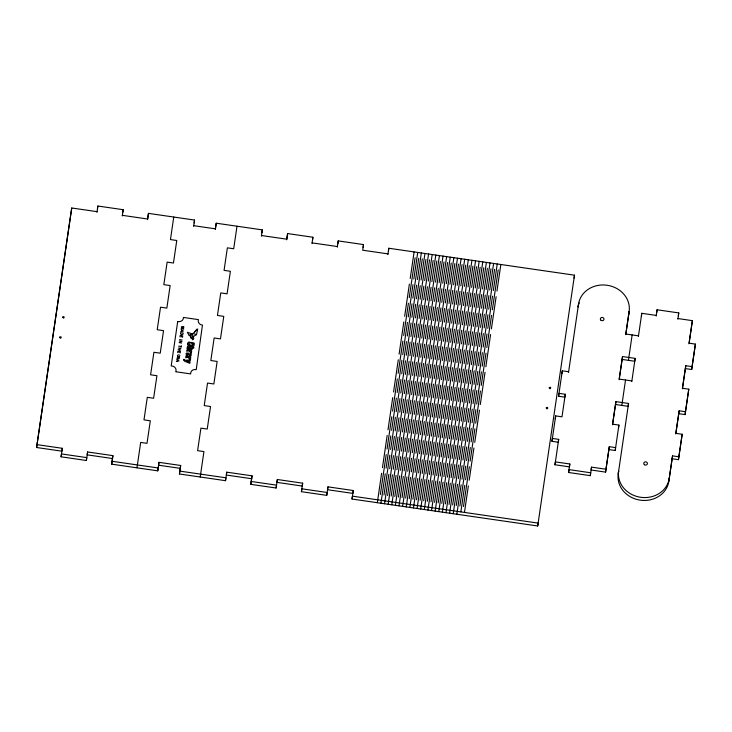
<?xml version="1.0" encoding="UTF-8"?>
<svg xmlns="http://www.w3.org/2000/svg" width="732" height="732" viewBox="0 0 732 732"><rect width="100%" height="100%" fill="white"/><g stroke="black" fill="none" stroke-linecap="round" stroke-linejoin="round"><path stroke-width="1.1" d="M37.003 444.635L62.302 448.304L61.9 451.177L36.6 447.508L37.003 444.635L71.727 207.989L97.027 211.658M71.727 207.989L36.6 447.508M61.076 456.814L61.47 453.941L86.769 457.61L86.376 460.483L61.076 456.814L62.302 448.304M97.457 208.895L97.859 206.021L123.159 209.7L122.756 212.573M112.499 458.516L112.902 455.643L87.602 451.973L87.2 454.847L112.499 458.516L111.676 464.152L157.755 470.841L158.981 462.331L180.667 465.479L179.441 473.988L225.52 480.677L226.746 472.167L252.046 475.837L250.82 484.346L276.129 488.015L277.346 479.506L302.655 483.184L302.252 486.057L276.952 482.379L277.346 479.506M111.676 464.152L112.902 455.643M194.136 222.931L194.538 220.058L148.459 213.369L147.562 219.618M136.975 467.821L140.681 442.412L147.004 443.336L150.316 420.79L143.984 419.875L147.297 397.339L153.619 398.254L156.932 375.717L150.6 374.802L153.912 352.266L160.235 353.181L163.547 330.644L157.215 329.729L160.528 307.193L166.85 308.108L170.153 285.572L163.831 284.647L167.143 262.111L173.466 263.035L176.769 240.489L170.446 239.574L173.758 217.038M157.755 470.841L158.158 467.968L112.069 461.279M158.981 462.331L158.579 465.204L180.264 468.352M179.441 473.988L180.667 465.479M261.91 232.758L262.303 229.885L216.224 223.205L215.327 229.455M200.22 477.008L203.926 451.589L197.603 450.674L200.916 428.138L207.238 429.053L210.542 406.516L204.219 405.601L207.531 383.065L213.854 383.98L217.157 361.443L210.834 360.528L214.147 337.983L220.469 338.907L223.772 316.37L217.45 315.446L220.762 292.91L227.085 293.825L230.388 271.288L224.065 270.373L227.377 247.837L233.7 248.752L237.003 226.215M225.52 480.677L225.923 477.804L179.843 471.115M226.746 472.167L226.353 475.041L251.652 478.71M250.82 484.346L252.046 475.837M312.509 240.105L312.903 237.232L287.603 233.563L286.715 239.812M276.129 488.015L276.522 485.142L251.222 481.473M301.428 491.684L301.822 488.811L327.122 492.49L326.728 495.363L301.428 491.684L302.655 483.184M337.809 243.774L338.202 240.901L363.502 244.57L363.109 247.443M327.954 486.853L327.552 489.726L352.851 493.395L353.254 490.522L327.954 486.853L326.728 495.363M352.028 499.032L352.421 496.159L538.112 523.106L537.709 525.979L352.028 499.032L353.254 490.522M388.408 251.122L388.802 248.249L574.492 275.186L574.089 278.059M377.328 502.701L381.619 473.265M380.942 503.223L385.233 473.787M384.556 503.753L388.848 474.318M388.17 504.275L392.462 474.839M391.785 504.796L396.076 475.361M395.399 505.327L399.69 475.892M399.013 505.849L403.305 476.413M402.627 506.37L406.919 476.935M406.242 506.901L410.533 477.465M409.856 507.422L414.147 477.987M413.47 507.944L417.762 478.508M417.084 508.475L421.376 479.039M420.699 508.996L424.99 479.561M424.313 509.518L428.604 480.082M427.927 510.048L432.219 480.613M431.541 510.57L435.833 481.134M435.156 511.092L439.447 481.656M438.77 511.622L443.061 482.178M442.384 512.144L446.676 482.708M445.998 512.665L450.29 483.23M449.613 513.187L453.904 483.751M453.227 513.718L457.518 484.282M456.841 514.239L461.133 484.804M551.965 441.314L552.358 438.441L558.69 439.356L558.287 442.229L551.965 441.314L555.67 415.895L561.993 416.819L565.305 394.283L558.973 393.358L558.58 396.232L564.903 397.156L565.305 394.283M555.268 418.777L555.67 415.895M561.883 373.695L562.286 370.822L568.608 371.746M554.984 464.765L555.378 461.892L569.835 463.987L569.441 466.86L554.984 464.765L558.69 439.356M625.759 334.634L629.136 311.475A25.565 22.774 7.9 0 0 607.139 285.26A25.565 22.774 7.9 0 0 578.536 304.128L578.134 307.001A25.565 22.774 7.9 0 1 578.39 305.592M568.608 472.497L569.011 469.624L590.697 472.771L590.294 475.644L568.608 472.497L569.835 463.987M605.584 472.113L605.977 469.23L591.52 467.135L591.127 470.008L605.584 472.113L609.289 446.694L615.612 447.618L615.209 450.491L608.887 449.567M615.502 404.494L615.905 401.621L628.55 403.46L628.157 406.333L615.502 404.494L612.528 424.78M622.118 359.421L622.52 356.548L635.166 358.387L634.772 361.26L622.118 359.421L619.144 379.707M618.522 427.955L618.915 425.082L612.592 424.157L615.905 401.621M621.825 405.418L625.531 380M628.44 360.336L632.146 334.927M672.141 458.754L668.828 481.29A25.565 22.774 7.9 0 1 640.226 500.157A25.565 22.774 7.9 0 1 618.229 473.943L618.632 471.069A25.565 22.774 7.9 0 0 640.619 497.275A25.565 22.774 7.9 0 0 669.231 478.417L672.534 455.871L678.866 456.795L678.463 459.669L672.141 458.754L672.534 455.871M641.388 316.178L641.781 313.305L656.238 315.41M656.668 312.646L657.071 309.773L678.756 312.921L678.354 315.794M668.828 481.29L669.231 478.417M678.756 413.672L679.15 410.798L685.481 411.713L685.079 414.596L678.756 413.672L675.773 433.957M685.372 368.599L685.765 365.726L692.097 366.641L691.694 369.514L685.372 368.599L682.389 388.884M677.923 318.548L692.381 320.653L689.004 343.811M679.15 410.798L675.846 433.335L682.169 434.259L678.463 459.669M685.765 365.726L682.462 388.262L688.785 389.177L685.079 414.596M692.381 320.653L689.077 343.189L695.4 344.104L691.694 369.514M96.963 212.28L97.859 206.021M86.376 460.483L87.602 451.973M122.262 215.949L123.159 209.7M148.459 213.369L147.626 219.005L122.326 215.327M193.641 226.307L194.538 220.058M177.684 352.595L177.894 351.131L180.429 351.497L180.209 352.97M179.981 336.949L180.191 335.485L182.725 335.851L182.506 337.315M177.226 361.269L177.409 360.034L176.65 359.641M181.609 331.395L181.792 330.159L181.033 329.766M179.001 352.659L179.203 351.323M181.298 337.013L181.499 335.677M179.523 349.869L179.761 348.267M181.051 347.334L181.298 345.705M196.881 329.885L197.009 329.034L194.602 331.843M216.224 223.205L215.4 228.832L193.715 225.685M261.406 236.143L262.303 229.885M287.603 233.563L286.779 239.19L261.48 235.521M312.015 243.482L312.903 237.232M337.315 247.16L338.202 240.901M363.502 244.57L362.679 250.207L387.978 253.876M387.914 254.498L388.802 248.249M382.452 467.629L387.173 435.439M387.997 429.803L392.727 397.604M393.551 391.968L398.281 359.778M399.105 354.142L403.826 321.943M404.659 316.306L409.38 284.108M410.213 278.48L414.111 251.918M380.356 494.457L386.203 454.609M387.036 448.981L391.757 416.783M392.581 411.146L397.311 378.947M398.135 373.32L402.856 341.121M403.689 335.485L408.41 303.286M409.243 297.659L415.09 257.81M386.066 468.16L390.787 435.961M391.611 430.325L396.341 398.126M397.165 392.498L401.895 360.3M402.719 354.663L407.44 322.464M408.273 316.837L412.994 284.638M413.827 279.002L417.725 252.439M383.971 494.978L389.817 455.139M390.65 449.503L395.372 417.304M396.195 411.668L400.926 379.478M401.749 373.842L406.47 341.643M407.303 336.006L412.025 303.817M412.857 298.18L418.704 258.332M389.68 468.681L394.402 436.482M395.225 430.846L399.956 398.656M400.779 393.02L405.51 360.821M406.333 355.185L411.055 322.995M411.887 317.359L416.609 285.16M417.441 279.523L421.339 252.961M387.585 495.509L393.432 455.661M394.264 450.024L398.986 417.835M399.809 412.198L404.54 380M405.363 374.363L410.085 342.173M410.917 336.537L415.639 304.338M416.471 298.702L422.318 258.863M393.294 469.203L398.016 437.004M398.839 431.377L403.57 399.178M404.393 393.542L409.124 361.343M409.947 355.715L414.669 323.517M415.502 317.88L420.223 285.681M421.056 280.054L424.953 253.492M391.199 496.031L397.046 456.182M397.879 450.555L402.6 418.356M403.423 412.72L408.154 380.521M408.978 374.894L413.708 342.695M414.532 337.059L419.253 304.86M420.086 299.232L425.933 259.384M396.909 469.734L401.63 437.535M402.454 431.898L407.184 399.699M408.008 394.072L412.738 361.873M413.562 356.237L418.283 324.038M419.116 318.402L423.837 286.212M424.67 280.576L428.568 254.013M394.813 496.552L400.66 456.713M401.493 451.077L406.214 418.878M407.038 413.241L411.768 381.052M412.592 375.415L417.322 343.217M418.146 337.58L422.867 305.39M423.7 299.754L429.547 259.906M400.523 470.255L405.244 438.056M406.068 432.42L410.798 400.23M411.622 394.594L416.352 362.395M417.176 356.758L421.897 324.569M422.73 318.932L427.451 286.734M428.284 281.097L432.182 254.535M398.428 497.074L404.274 457.235M405.107 451.598L409.829 419.409M410.652 413.772L415.383 381.573M416.206 375.937L420.937 343.738M421.76 338.111L426.482 305.912M427.314 300.276L433.161 260.436M404.137 470.777L408.859 438.578M409.682 432.951L414.413 400.752M415.236 395.115L419.967 362.916M420.79 357.289L425.512 325.09M426.344 319.454L431.066 287.255M431.898 281.628L435.796 255.065M402.042 497.604L407.889 457.756M408.721 452.129L413.443 419.93M414.266 414.294L418.997 382.095M419.82 376.468L424.551 344.269M425.374 338.632L430.096 306.433M430.928 300.806L436.775 260.958M407.751 471.307L412.473 439.108M413.296 433.472L418.027 401.273M418.85 395.637L423.581 363.447M424.404 357.811L429.126 325.612M429.959 319.976L434.68 287.786M435.513 282.149L439.41 255.587M405.656 498.126L411.503 458.287M412.336 452.651L417.057 420.452M417.88 414.815L422.611 382.626M423.435 376.989L428.165 344.79M428.989 339.154L433.71 306.964M434.543 301.328L440.39 261.48M411.366 471.829L416.087 439.63M416.911 433.994L421.641 401.804M422.465 396.168L427.195 363.969M428.019 358.332L432.74 326.143M433.573 320.506L438.294 288.307M439.127 282.671L443.025 256.108M409.27 498.648L415.117 458.808M415.95 453.172L420.671 420.973M421.495 415.346L426.225 383.147M427.049 377.511L431.779 345.312M432.603 339.685L437.324 307.486M438.157 301.849L444.004 262.01M414.98 472.35L419.701 440.152M420.525 434.524L425.255 402.325M426.079 396.689L430.809 364.49M431.633 358.863L436.354 326.664M437.187 321.028L441.908 288.829M442.741 283.202L446.639 256.639M412.885 499.178L418.731 459.33M419.564 453.703L424.286 421.504M425.109 415.868L429.84 383.669M430.663 378.041L435.394 345.843M436.217 340.206L440.938 308.007M441.771 302.371L447.618 262.532M418.594 472.872L423.316 440.682M424.139 435.046L428.87 402.847M429.693 397.211L434.424 365.021M435.247 359.385L439.969 327.186M440.801 321.549L445.523 289.36M446.355 283.723L450.253 257.161M416.499 499.7L422.346 459.861M423.178 454.224L427.9 422.025M428.723 416.389L433.454 384.199M434.277 378.563L439.008 346.364M439.831 340.728L444.553 308.538M445.385 302.902L451.232 263.053M422.208 473.403L426.93 441.204M427.753 435.567L432.484 403.378M433.307 397.741L438.038 365.543M438.861 359.906L443.583 327.707M444.416 322.08L449.137 289.881M449.97 284.245L453.867 257.682M420.113 500.221L425.96 460.382M426.793 454.746L431.514 422.547M432.338 416.92L437.068 384.721M437.892 379.085L442.622 346.886M443.446 341.258L448.167 309.06M449 303.423L454.847 263.584M425.823 473.924L430.544 441.725M431.377 436.098L436.098 403.899M436.922 398.263L441.652 366.064M442.476 360.437L447.197 328.238M448.03 322.602L452.751 290.403M453.584 284.775L457.482 258.213M423.727 500.752L429.574 460.904M430.407 455.267L435.128 423.078M435.952 417.441L440.682 385.242M441.506 379.606L446.236 347.416M447.06 341.78L451.781 309.581M452.614 303.945L458.461 264.106M429.437 474.446L434.158 442.256M434.991 436.62L439.712 404.421M440.536 398.784L445.266 366.595M446.09 360.958L450.811 328.76M451.644 323.123L456.365 290.933M457.198 285.297L461.096 258.735M427.342 501.274L433.188 461.435M434.021 455.798L438.743 423.599M439.566 417.963L444.297 385.773M445.12 380.137L449.851 347.938M450.674 342.302L455.396 310.112M456.228 304.475L462.075 264.627M433.051 474.977L437.773 442.778M438.605 437.141L443.327 404.942M444.15 399.315L448.881 367.116M449.704 361.48L454.426 329.281M455.258 323.654L459.98 291.455M460.812 285.819L464.71 259.256M430.956 501.795L436.803 461.956M437.635 456.32L442.357 424.121M443.18 418.494L447.911 386.295M448.734 380.658L453.465 348.459M454.288 342.832L459.01 310.633M459.842 304.997L465.689 265.158M436.665 475.498L441.387 443.299M442.22 437.672L446.941 405.473M447.764 399.837L452.495 367.638M453.318 362.001L458.04 329.812M458.873 324.175L463.594 291.977M464.427 286.34L468.324 259.787M434.57 502.326L440.417 462.478M441.25 456.841L445.971 424.652M446.795 419.015L451.525 386.816M452.349 381.18L457.079 348.99M457.903 343.354L462.624 311.155M463.457 305.519L469.303 265.679M440.28 476.02L445.001 443.83M445.834 438.193L450.555 405.995M451.379 400.358L456.109 368.169M456.933 362.532L461.654 330.333M462.487 324.697L467.208 292.507M468.041 286.871L471.939 260.308M438.184 502.847L444.031 463.008M444.864 457.372L449.585 425.173M450.409 419.537L455.139 387.347M455.963 381.711L460.693 349.512M461.517 343.875L466.238 311.676M467.071 306.049L472.918 266.201M443.894 476.55L448.615 444.351M449.448 438.715L454.169 406.516M454.993 400.889L459.723 368.69M460.547 363.054L465.268 330.855M466.101 325.228L470.822 293.029M471.655 287.392L475.553 260.83M441.799 503.369L447.645 463.53M448.478 457.893L453.2 425.695M454.023 420.067L458.754 387.868M459.577 382.232L464.308 350.033M465.131 344.406L469.853 312.207M470.685 306.571L476.532 266.732M447.508 477.072L452.23 444.873M453.062 439.237L457.784 407.047M458.607 401.411L463.338 369.212M464.161 363.575L468.883 331.386M469.715 325.749L474.437 293.55M475.269 287.914L479.167 261.351M445.413 503.9L451.26 464.051M452.092 458.415L456.814 426.225M457.637 420.589L462.368 388.39M463.191 382.754L467.922 350.564M468.745 344.928L473.467 312.729M474.299 307.092L480.146 267.253M451.122 477.593L455.844 445.404M456.677 439.767L461.398 407.568M462.221 401.932L466.952 369.742M467.775 364.106L472.497 331.907M473.329 326.271L478.051 294.081M478.884 288.445L482.781 261.882M449.027 504.421L454.874 464.582M455.707 458.946L460.428 426.747M461.252 421.11L465.982 388.912M466.806 383.284L471.536 351.086M472.36 345.449L477.081 313.25M477.914 307.623L483.761 267.775M454.737 478.124L459.458 445.925M460.291 440.289L465.012 408.09M465.836 402.463L470.566 370.264M471.39 364.627L476.111 332.429M476.944 326.801L481.665 294.603M482.498 288.966L486.396 262.404M452.641 504.943L458.488 465.104M459.321 459.467L464.042 427.268M464.866 421.641L469.596 389.442M470.42 383.806L475.15 351.607M475.974 345.971L480.695 313.781M481.528 308.145L487.375 268.305M458.351 478.646L463.072 446.447M463.905 440.81L468.626 408.621M469.45 402.984L474.18 370.785M475.004 365.149L479.725 332.959M480.558 327.323L485.279 295.124M486.112 289.488L490.01 262.925M456.256 505.473L462.102 465.625M462.935 459.989L467.657 427.799M468.48 422.163L473.211 389.964M474.034 384.327L478.765 352.138M479.588 346.501L484.309 314.303M485.142 308.666L490.989 268.827M461.965 479.167L466.687 446.978M467.519 441.341L472.241 409.142M473.064 403.506L477.795 371.316M478.618 365.68L483.34 333.481M484.172 327.845L488.894 295.646M489.726 290.018L493.624 263.456M459.87 505.995L465.717 466.147M466.549 460.52L471.271 428.321M472.094 422.684L476.825 390.485M477.648 384.858L482.379 352.659M483.202 347.023L487.924 314.824M488.756 309.197L494.603 269.349M460.849 511.888L464.747 485.325M465.579 479.698L470.301 447.499M471.133 441.863L475.855 409.664M476.678 404.037L481.409 371.838M482.232 366.201L486.963 334.002M487.787 328.375L492.508 296.176M493.341 290.54L497.238 263.978M463.484 506.517L469.331 466.677M470.164 461.041L474.885 428.842M475.709 423.206L480.439 391.016M481.263 385.38L485.993 353.181M486.817 347.544L491.538 315.355M492.371 309.718L498.218 269.87M464.463 512.418L468.361 485.856M469.194 480.219L473.915 448.021M474.748 442.384L479.469 410.195M480.293 404.558L485.023 372.359M485.847 366.723L490.577 334.533M491.401 328.897L496.122 296.698M496.955 291.062L500.853 264.499M537.709 525.979L574.492 275.186M558.58 396.232L562.286 370.822M568.544 372.359L578.536 304.128M590.294 475.644L591.52 467.135M605.977 469.23L609.289 446.694M622.52 356.548L619.208 379.085L631.862 380.924M629.136 311.475L625.823 334.012L638.478 335.842M615.209 450.491L618.915 425.082M618.229 473.943L628.55 403.46M631.789 381.537L635.166 358.387M638.405 336.464L641.781 313.305M656.174 316.023L657.071 309.773M677.859 319.17L678.756 312.921M678.866 456.795L682.169 434.259M685.481 411.713L688.785 389.177M692.097 366.641L695.4 344.104M196.478 334.652L197.704 329.18L190.951 335.503L191.116 337.955L196.478 334.652L192.781 333.408M189.789 335.128L190.887 337.955L192.717 338.66L192.296 339.84L193.815 338.367L192.132 333.893L187.355 332.273L189.085 335.494L192.132 333.893M177.766 357.399C174.646 360.364 181.481 356.292 178.681 359.092M178.059 358.643L177.592 358.973M180.767 331.569L183.448 331.029L181.792 330.159M176.385 361.443L179.065 360.903L177.409 360.034M312.079 242.868L337.379 246.538M181.49 326.664L184.034 327.039L181.344 327.643L183.75 328.988L181.197 328.622M179.587 339.63L182.131 339.996M179.386 341.011L181.929 341.387L179.148 342.631L181.692 342.997M178.626 346.145L181.179 346.52M178.352 348.066L180.886 348.432M178.114 349.667L180.658 350.033M179.889 355.313C176.934 353.291 176.238 358.003 179.651 356.905L177.757 356.612M192.717 338.66L193.477 338.98M578.747 304.21A25.565 22.774 7.9 0 1 579.204 302.847M628.953 311.493A25.565 22.774 7.9 0 1 628.733 314.348M187.676 343.857L187.758 344.507A1.574 1.4 7.9 0 0 188.206 345.165L193.422 345.925A1.574 1.4 7.9 0 0 194.044 345.422L194.319 343.564A1.565 1.4 7.9 0 0 193.87 342.905L188.765 342.109A1.592 1.418 7.9 0 0 188.032 342.649L187.676 343.857M183.814 360.053L184.546 361.215L189.863 363.328L190.027 362.221L186.77 361.16L190.21 361.004L190.375 359.851L185.37 360.364L183.915 359.256L183.814 360.053M186.193 353.895L186.678 354.91L186.001 356.027A1.491 1.327 7.9 0 1 186.422 355.972L190.375 356.374A0.979 0.869 7.9 0 0 190.713 356.182L191.116 355.487A4.136 3.687 7.9 0 0 191.226 354.892L191.043 353.931A1.18 1.052 7.9 0 0 190.75 353.629C189.588 352.312 190.64 358.671 188.792 353.355A1.061 0.942 7.9 0 0 188.545 353.126L186.678 353.016A1.007 0.897 7.9 0 0 186.34 353.336L186.193 353.895M186.999 354.261C187.84 356.63 189.387 353.236 187.008 354.206M180.484 333.49C180.511 335.082 183.723 334.917 183.156 333.042L180.603 332.676L180.484 333.49M190.576 359.293C189.085 360.336 189.149 355.99 185.745 357.783L185.91 356.676L190.741 357.381L190.585 358.433L189.936 358.341L190.439 358.845A1.071 0.952 7.9 0 1 190.576 359.293M191.528 352.778C190.046 353.831 190.082 349.484 186.706 351.269L186.861 350.161L191.692 350.866L191.537 351.918L190.896 351.827L191.391 352.33A1.071 0.952 7.9 0 1 191.528 352.778M188.032 347.975C191.098 350.875 192.36 346.218 188.051 347.883M193.431 344.26C187.85 347.709 187.053 339.776 193.431 344.26M192.123 348.78L191.958 349.374A1.107 0.988 7.9 0 1 191.656 349.695L189.368 349.878L187.236 349.054A1.107 0.988 7.9 0 1 187.035 348.661L187.108 347.892A1.071 0.952 7.9 0 1 187.365 347.554L187.447 346.163L193.861 347.096L193.706 348.194L191.674 347.901L191.976 348.258A1.061 0.942 7.9 0 1 192.113 348.633L192.123 348.78M546.255 407.87C547.444 411.036 548.927 405.674 546.255 407.87M62.641 317.13C63.776 320.314 65.331 314.961 62.641 317.13M177.711 321.476L171.187 365.973A4.538 4.044 7.9 0 1 175.927 371.225A4.383 3.907 7.9 0 1 175.717 371.737L190.668 373.906A4.548 4.044 7.9 0 1 196.231 369.623L202.453 325.1A4.548 4.053 7.9 0 1 198.436 319.619L183.43 317.441A4.557 4.063 7.9 0 1 178.013 321.558L177.711 321.476M549.229 387.695C550.199 390.925 552.038 385.654 549.229 387.695M59.722 337.15C60.417 340.426 62.705 335.32 59.722 337.15M601.073 320.332A1.83 1.629 7.9 0 0 603.982 319.335A1.83 1.629 7.9 0 0 601.475 317.542A1.83 1.629 7.9 0 0 601.073 320.332M644.471 464.738A1.83 1.629 7.9 0 0 647.39 463.731A1.83 1.629 7.9 0 0 644.883 461.947A1.83 1.629 7.9 0 0 644.471 464.738"/></g></svg>
